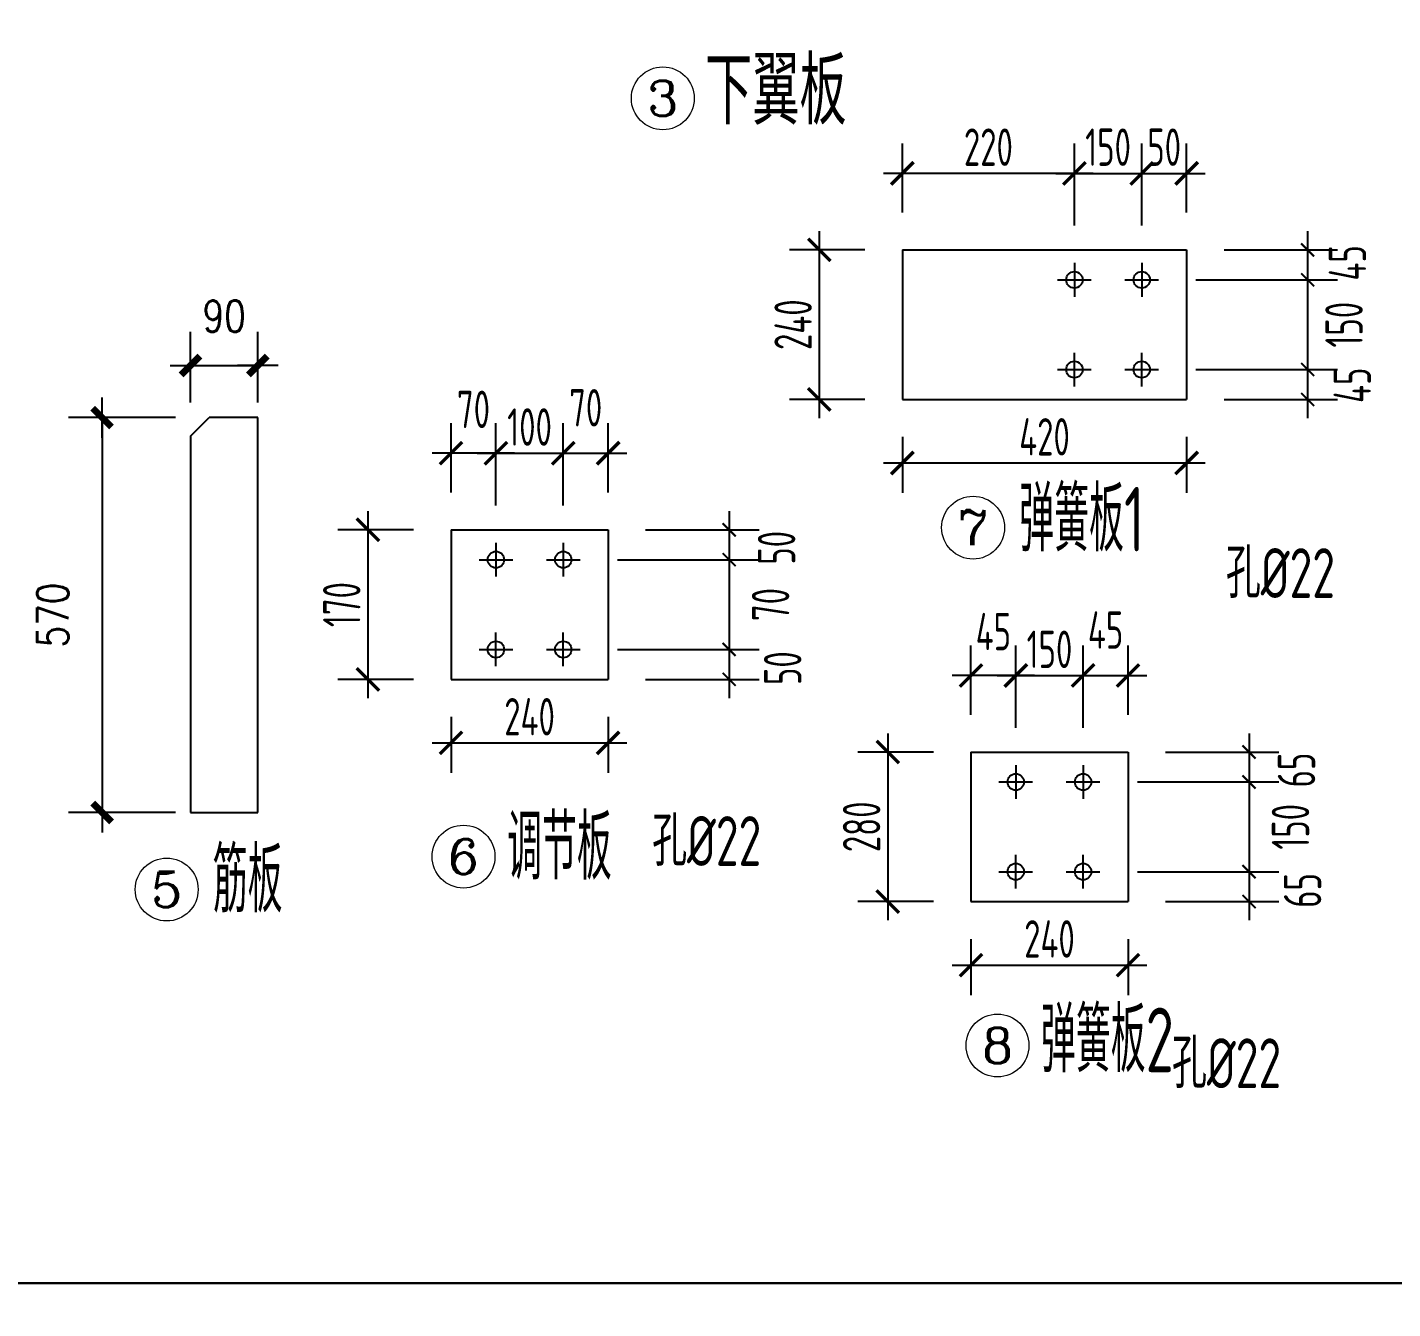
# Model space of a CAD drawing. Header units: millimetres. Extents: x 2451220 to 4527627, y -5186613 to -1639140.
# Drawn here: x 2502727 to 2506378, y -1713244 to -1709817 of the extents above; entities that cross this region are included whole.
import ezdxf
from ezdxf.enums import TextEntityAlignment as Align

# ---------------------------------------------------------------- set-up
doc = ezdxf.new("R2010")
doc.units = ezdxf.units.MM
doc.header["$LTSCALE"] = 1000
doc.header["$PDMODE"] = 34
doc.linetypes.add('CENTER', pattern=[50.8, 31.75, -6.35, 6.35, -6.35])
doc.layers.add('ADIM', color=3, linetype='Continuous')
doc.layers.add('钢架', color=7, linetype='Continuous', lineweight=25)
doc.styles.add('COMPLEX', font='COMPLEX')
doc.styles.add('DIM_FONT', font='simplex.shx', dxfattribs={"width": 0.8, "bigfont": 'hztxt.shx'})
doc.styles.add('hz', font='gbenor.shx', dxfattribs={"width": 0.75, "height": 100, "bigfont": 'gbcbig.shx'})
doc.styles.add('TSSD_Label', font='Tssdeng.shx', dxfattribs={"width": 0.7, "bigfont": 'hztxt.shx'})
doc.dimstyles.new('WGH(2)', dxfattribs={"dimscale": 1.2, "dimtxt": 100, "dimasz": 0.5, "dimexe": 75, "dimexo": 75, "dimgap": 75, "dimtad": 1, "dimdec": 0, "dimlfac": 0.5, "dimzin": 0, "dimdsep": 46, "dimtxsty": 'DIM_FONT', "dimblk1": '_DIMX', "dimblk2": '_DIMX', "dimsah": 1, "dimcen": 0.09, "dimclrd": 3, "dimclre": 3, "dimclrt": 7, "dimadec": 0, "dimazin": 0, "dimtfac": 1, "dimtdec": 0, "dimtix": 1, "dimtmove": 2, "dimatfit": 3, "dimldrblk": '_DIMX', "dimfxl": 1, "dimtolj": 1, "dimtzin": 0, "dimarcsym": 0})
doc.dimstyles.new('细化2倍GJ标注', dxfattribs={"dimtxt": 150, "dimasz": 60, "dimexe": 80, "dimexo": 100, "dimgap": 20, "dimtad": 1, "dimdec": 0, "dimlfac": 0.5, "dimzin": 0, "dimdsep": 46, "dimtxsty": 'hz', "dimblk1": 'ARCHTICK', "dimblk2": 'ARCHTICK', "dimsah": 1, "dimcen": 0.09, "dimdle": 50, "dimclrd": 3, "dimclre": 3, "dimclrt": 7, "dimadec": 0, "dimazin": 0, "dimtfac": 1, "dimtdec": 0, "dimtix": 1, "dimtmove": 2, "dimatfit": 3, "dimfxl": 1, "dimtolj": 1, "dimtzin": 0, "dimarcsym": 0})

# ---------------------------------------------------------------- blocks, each defined once
blk = doc.blocks.new('轴线标号')
at = {"lineweight": 13}
blk.add_circle((0, 0), 0.5, dxfattribs=at)
at = {"layer": '钢架', "lineweight": 13, "style": 'COMPLEX', "width": 1.041667}
blk.add_attdef('A', text='', height=0.56, dxfattribs=at).set_placement((-0.25, -0.28), (0.25, -0.28), align=Align.FIT)
blk = doc.blocks.new('_DIMX')
blk.add_line((-150, 0), (150, 0))
at = {"const_width": 50}
blk.add_lwpolyline([(-70, -70), (70, 70)], dxfattribs=at)
blk = doc.blocks.new('*D2458')
at = {"color": 3, "lineweight": -2}
for p, q in [((2503123.8, -1710860.7), (2502837.5, -1710860.7)), ((2502927.5, -1710861.1), (2502927.5, -1711916.4)), ((2503123.8, -1711916.7), (2502837.5, -1711916.7))]:
    blk.add_line(p, q, dxfattribs=at)
at = {"layer": 'Defpoints', "color": 0}
for p in [(2503213.8, -1710860.7), (2502927.5, -1711916.7), (2503213.8, -1711916.7)]:
    blk.add_point(p, dxfattribs=at)
at = {"color": 3, "lineweight": -2, "xscale": 0.36, "yscale": 0.36, "zscale": 0.36}
for p, rotation in [((2502927.5, -1710860.7), 90), ((2502927.5, -1711916.7), 270)]:
    blk.add_blockref('_DIMX', p, dxfattribs=dict(at, rotation=rotation))
at = {"color": 7, "insert": (2502795.5, -1711388.7), "char_height": 84, "attachment_point": 5, "rotation": 90, "style": 'DIM_FONT'}
blk.add_mtext('\\A1;570', dxfattribs=at)
blk = doc.blocks.new('*D2459')
at = {"color": 3, "lineweight": -2}
for p, q in [((2503163.8, -1710820.7), (2503163.8, -1710631.5)), ((2503343.8, -1710820.7), (2503343.8, -1710631.5)), ((2503163.5, -1710721.5), (2503163.1, -1710721.5)), ((2503163.8, -1710721.5), (2503343.8, -1710721.5)), ((2503344.2, -1710721.5), (2503344.6, -1710721.5))]:
    blk.add_line(p, q, dxfattribs=at)
at = {"layer": 'Defpoints', "color": 0}
for p in [(2503343.8, -1710721.5), (2503163.8, -1710910.7), (2503343.8, -1710910.7)]:
    blk.add_point(p, dxfattribs=at)
at = {"color": 3, "lineweight": -2, "xscale": 0.36, "yscale": 0.36, "zscale": 0.36}
blk.add_blockref('_DIMX', (2503163.8, -1710721.5), dxfattribs=at)
at = {"color": 3, "lineweight": -2, "xscale": 0.36, "yscale": 0.36, "zscale": 0.36, "rotation": 180}
blk.add_blockref('_DIMX', (2503343.8, -1710721.5), dxfattribs=at)
at = {"color": 7, "insert": (2503253.8, -1710589.5), "char_height": 84, "attachment_point": 5, "style": 'DIM_FONT'}
blk.add_mtext('\\A1;90', dxfattribs=at)
blk = doc.blocks.new('_ArchTick')
at = {"color": 0, "linetype": 'ByBlock', "const_width": 0.15}
blk.add_lwpolyline([(-0.5, -0.5), (0.5, 0.5)], dxfattribs=at)
blk = doc.blocks.new('*D634')
at = {"color": 3, "lineweight": -2}
for p, q in [((2505527, -1710312.2), (2505527, -1710127.4)), ((2505707, -1710312.2), (2505707, -1710127.4)), ((2505477, -1710207.4), (2505757, -1710207.4))]:
    blk.add_line(p, q, dxfattribs=at)
at = {"layer": 'Defpoints', "color": 0}
for p in [(2505707, -1710207.4), (2505527, -1710412.2), (2505707, -1710412.2)]:
    blk.add_point(p, dxfattribs=at)
at = {"color": 3, "lineweight": -2, "xscale": 60, "yscale": 60, "zscale": 60, "rotation": 180}
blk.add_blockref('_ArchTick', (2505527, -1710207.4), dxfattribs=at)
at = {"color": 3, "lineweight": -2, "xscale": 60, "yscale": 60, "zscale": 60}
blk.add_blockref('_ArchTick', (2505707, -1710207.4), dxfattribs=at)
at = {"color": 7, "insert": (2505617, -1710137.4), "char_height": 100, "attachment_point": 5, "style": 'hz'}
blk.add_mtext('\\A1;150', dxfattribs=at)
blk = doc.blocks.new('*D2460')
at = {"color": 3, "lineweight": -2}
for p, q in [((2505067, -1710312.2), (2505067, -1710127.4)), ((2505527, -1710347.2), (2505527, -1710127.4)), ((2505577, -1710207.4), (2505017, -1710207.4))]:
    blk.add_line(p, q, dxfattribs=at)
at = {"layer": 'Defpoints', "color": 0}
for p in [(2505067, -1710207.4), (2505067, -1710412.2), (2505527, -1710447.2)]:
    blk.add_point(p, dxfattribs=at)
at = {"color": 3, "lineweight": -2, "xscale": 60, "yscale": 60, "zscale": 60, "rotation": 180}
blk.add_blockref('_ArchTick', (2505067, -1710207.4), dxfattribs=at)
at = {"color": 3, "lineweight": -2, "xscale": 60, "yscale": 60, "zscale": 60}
blk.add_blockref('_ArchTick', (2505527, -1710207.4), dxfattribs=at)
at = {"color": 7, "insert": (2505297, -1710137.4), "char_height": 100, "attachment_point": 5, "style": 'hz'}
blk.add_mtext('\\A1;220', dxfattribs=at)
blk = doc.blocks.new('*D2461')
at = {"color": 3, "lineweight": -2}
for p, q in [((2505707, -1710347.2), (2505707, -1710127.4)), ((2505827, -1710312.2), (2505827, -1710127.4)), ((2505657, -1710207.4), (2505877, -1710207.4))]:
    blk.add_line(p, q, dxfattribs=at)
at = {"layer": 'Defpoints', "color": 0}
for p in [(2505827, -1710207.4), (2505827, -1710412.2), (2505707, -1710447.2)]:
    blk.add_point(p, dxfattribs=at)
at = {"color": 3, "lineweight": -2, "xscale": 60, "yscale": 60, "zscale": 60, "rotation": 180}
blk.add_blockref('_ArchTick', (2505707, -1710207.4), dxfattribs=at)
at = {"color": 3, "lineweight": -2, "xscale": 60, "yscale": 60, "zscale": 60}
blk.add_blockref('_ArchTick', (2505827, -1710207.4), dxfattribs=at)
at = {"color": 7, "insert": (2505767, -1710137.4), "char_height": 100, "attachment_point": 5, "style": 'hz'}
blk.add_mtext('\\A1;50', dxfattribs=at)
blk = doc.blocks.new('*D2462')
at = {"color": 3, "lineweight": -2}
for p, q in [((2506150.5, -1710362.2), (2506150.5, -1710542.2)), ((2505927, -1710412.2), (2506230.5, -1710412.2)), ((2505852, -1710492.2), (2506230.5, -1710492.2))]:
    blk.add_line(p, q, dxfattribs=at)
at = {"layer": 'Defpoints', "color": 0}
for p in [(2505827, -1710412.2), (2505752, -1710492.2), (2506150.5, -1710492.2)]:
    blk.add_point(p, dxfattribs=at)
at = {"color": 3, "lineweight": -2, "xscale": 35, "yscale": 35, "zscale": 35}
for p, rotation in [((2506150.5, -1710412.2), 90), ((2506150.5, -1710492.2), 270)]:
    blk.add_blockref('_ArchTick', p, dxfattribs=dict(at, rotation=rotation))
at = {"color": 7, "insert": (2506256.9, -1710446.9), "char_height": 100, "attachment_point": 5, "rotation": 90, "style": 'hz'}
blk.add_mtext('\\A1;45', dxfattribs=at)
blk = doc.blocks.new('*D2463')
at = {"color": 3, "lineweight": -2}
for p, q in [((2506150.5, -1710442.2), (2506150.5, -1710782.2)), ((2505952, -1710492.2), (2506230.5, -1710492.2)), ((2505852, -1710732.2), (2506230.5, -1710732.2))]:
    blk.add_line(p, q, dxfattribs=at)
at = {"layer": 'Defpoints', "color": 0}
for p in [(2505852, -1710492.2), (2505752, -1710732.2), (2506150.5, -1710732.2)]:
    blk.add_point(p, dxfattribs=at)
at = {"color": 3, "lineweight": -2, "xscale": 35, "yscale": 35, "zscale": 35}
for p, rotation in [((2506150.5, -1710492.2), 90), ((2506150.5, -1710732.2), 270)]:
    blk.add_blockref('_ArchTick', p, dxfattribs=dict(at, rotation=rotation))
at = {"color": 7, "insert": (2506247.8, -1710612.2), "char_height": 100, "attachment_point": 5, "rotation": 90, "style": 'hz'}
blk.add_mtext('\\A1;150', dxfattribs=at)
blk = doc.blocks.new('*D2464')
at = {"color": 3, "lineweight": -2}
for p, q in [((2506150.5, -1710682.2), (2506150.5, -1710862.2)), ((2505852, -1710732.2), (2506230.5, -1710732.2)), ((2505927, -1710812.2), (2506230.5, -1710812.2))]:
    blk.add_line(p, q, dxfattribs=at)
at = {"layer": 'Defpoints', "color": 0}
for p in [(2505752, -1710732.2), (2505827, -1710812.2), (2506150.5, -1710812.2)]:
    blk.add_point(p, dxfattribs=at)
at = {"color": 3, "lineweight": -2, "xscale": 35, "yscale": 35, "zscale": 35}
for p, rotation in [((2506150.5, -1710732.2), 90), ((2506150.5, -1710812.2), 270)]:
    blk.add_blockref('_ArchTick', p, dxfattribs=dict(at, rotation=rotation))
at = {"color": 7, "insert": (2506269.9, -1710774.2), "char_height": 100, "attachment_point": 5, "rotation": 90, "style": 'hz'}
blk.add_mtext('\\A1;45', dxfattribs=at)
blk = doc.blocks.new('*D2465')
at = {"color": 3, "lineweight": -2}
for p, q in [((2504844.9, -1710362.2), (2504844.9, -1710862.2)), ((2504967, -1710412.2), (2504764.9, -1710412.2)), ((2504967, -1710812.2), (2504764.9, -1710812.2))]:
    blk.add_line(p, q, dxfattribs=at)
at = {"layer": 'Defpoints', "color": 0}
for p in [(2505067, -1710412.2), (2504844.9, -1710812.2), (2505067, -1710812.2)]:
    blk.add_point(p, dxfattribs=at)
at = {"color": 3, "lineweight": -2, "xscale": 60, "yscale": 60, "zscale": 60}
for p, rotation in [((2504844.9, -1710412.2), 90), ((2504844.9, -1710812.2), 270)]:
    blk.add_blockref('_ArchTick', p, dxfattribs=dict(at, rotation=rotation))
at = {"color": 7, "insert": (2504774.9, -1710612.2), "char_height": 100, "attachment_point": 5, "rotation": 90, "style": 'hz'}
blk.add_mtext('\\A1;240', dxfattribs=at)
blk = doc.blocks.new('*D635')
at = {"color": 3, "lineweight": -2}
for p, q in [((2505067, -1710912.2), (2505067, -1711062.1)), ((2505827, -1710912.2), (2505827, -1711062.1)), ((2505017, -1710982.1), (2505877, -1710982.1))]:
    blk.add_line(p, q, dxfattribs=at)
at = {"layer": 'Defpoints', "color": 0}
for p in [(2505067, -1710812.2), (2505827, -1710812.2), (2505827, -1710982.1)]:
    blk.add_point(p, dxfattribs=at)
at = {"color": 3, "lineweight": -2, "xscale": 60, "yscale": 60, "zscale": 60, "rotation": 180}
blk.add_blockref('_ArchTick', (2505067, -1710982.1), dxfattribs=at)
at = {"color": 3, "lineweight": -2, "xscale": 60, "yscale": 60, "zscale": 60}
blk.add_blockref('_ArchTick', (2505827, -1710982.1), dxfattribs=at)
at = {"color": 7, "insert": (2505447, -1710912.1), "char_height": 100, "attachment_point": 5, "style": 'hz'}
blk.add_mtext('\\A1;420', dxfattribs=at)
blk = doc.blocks.new('*D636')
at = {"color": 3, "lineweight": -2}
for p, q in [((2505370.3, -1711655.2), (2505370.3, -1711470.4)), ((2505550.3, -1711655.2), (2505550.3, -1711470.4)), ((2505320.3, -1711550.4), (2505600.3, -1711550.4))]:
    blk.add_line(p, q, dxfattribs=at)
at = {"layer": 'Defpoints', "color": 0}
for p in [(2505550.3, -1711550.4), (2505370.3, -1711755.2), (2505550.3, -1711755.2)]:
    blk.add_point(p, dxfattribs=at)
at = {"color": 3, "lineweight": -2, "xscale": 60, "yscale": 60, "zscale": 60, "rotation": 180}
blk.add_blockref('_ArchTick', (2505370.3, -1711550.4), dxfattribs=at)
at = {"color": 3, "lineweight": -2, "xscale": 60, "yscale": 60, "zscale": 60}
blk.add_blockref('_ArchTick', (2505550.3, -1711550.4), dxfattribs=at)
at = {"color": 7, "insert": (2505460.3, -1711480.4), "char_height": 100, "attachment_point": 5, "style": 'hz'}
blk.add_mtext('\\A1;150', dxfattribs=at)
blk = doc.blocks.new('*D2466')
at = {"color": 3, "lineweight": -2}
for p, q in [((2505250.3, -1711655.2), (2505250.3, -1711470.4)), ((2505370.3, -1711690.2), (2505370.3, -1711470.4)), ((2505420.3, -1711550.4), (2505200.3, -1711550.4))]:
    blk.add_line(p, q, dxfattribs=at)
at = {"layer": 'Defpoints', "color": 0}
for p in [(2505250.3, -1711550.4), (2505250.3, -1711755.2), (2505370.3, -1711790.2)]:
    blk.add_point(p, dxfattribs=at)
at = {"color": 3, "lineweight": -2, "xscale": 60, "yscale": 60, "zscale": 60, "rotation": 180}
blk.add_blockref('_ArchTick', (2505250.3, -1711550.4), dxfattribs=at)
at = {"color": 3, "lineweight": -2, "xscale": 60, "yscale": 60, "zscale": 60}
blk.add_blockref('_ArchTick', (2505370.3, -1711550.4), dxfattribs=at)
at = {"color": 7, "insert": (2505310.3, -1711433.1), "char_height": 100, "attachment_point": 5, "style": 'hz'}
blk.add_mtext('\\A1;45', dxfattribs=at)
blk = doc.blocks.new('*D2467')
at = {"color": 3, "lineweight": -2}
for p, q in [((2505550.3, -1711690.2), (2505550.3, -1711470.4)), ((2505670.3, -1711655.2), (2505670.3, -1711470.4)), ((2505500.3, -1711550.4), (2505720.3, -1711550.4))]:
    blk.add_line(p, q, dxfattribs=at)
at = {"layer": 'Defpoints', "color": 0}
for p in [(2505670.3, -1711550.4), (2505670.3, -1711755.2), (2505550.3, -1711790.2)]:
    blk.add_point(p, dxfattribs=at)
at = {"color": 3, "lineweight": -2, "xscale": 60, "yscale": 60, "zscale": 60, "rotation": 180}
blk.add_blockref('_ArchTick', (2505550.3, -1711550.4), dxfattribs=at)
at = {"color": 3, "lineweight": -2, "xscale": 60, "yscale": 60, "zscale": 60}
blk.add_blockref('_ArchTick', (2505670.3, -1711550.4), dxfattribs=at)
at = {"color": 7, "insert": (2505610.3, -1711428.9), "char_height": 100, "attachment_point": 5, "style": 'hz'}
blk.add_mtext('\\A1;45', dxfattribs=at)
blk = doc.blocks.new('*D2468')
at = {"color": 3, "lineweight": -2}
for p, q in [((2505993.8, -1711705.2), (2505993.8, -1711885.2)), ((2505770.3, -1711755.2), (2506073.8, -1711755.2)), ((2505695.3, -1711835.2), (2506073.8, -1711835.2))]:
    blk.add_line(p, q, dxfattribs=at)
at = {"layer": 'Defpoints', "color": 0}
for p in [(2505670.3, -1711755.2), (2505595.3, -1711835.2), (2505993.8, -1711835.2)]:
    blk.add_point(p, dxfattribs=at)
at = {"color": 3, "lineweight": -2, "xscale": 35, "yscale": 35, "zscale": 35}
for p, rotation in [((2505993.8, -1711755.2), 90), ((2505993.8, -1711835.2), 270)]:
    blk.add_blockref('_ArchTick', p, dxfattribs=dict(at, rotation=rotation))
at = {"color": 7, "insert": (2506120.8, -1711803.3), "char_height": 100, "attachment_point": 5, "rotation": 90, "style": 'hz'}
blk.add_mtext('\\A1;65', dxfattribs=at)
blk = doc.blocks.new('*D2469')
at = {"color": 3, "lineweight": -2}
for p, q in [((2505993.8, -1711785.2), (2505993.8, -1712125.2)), ((2505795.3, -1711835.2), (2506073.8, -1711835.2)), ((2505695.3, -1712075.2), (2506073.8, -1712075.2))]:
    blk.add_line(p, q, dxfattribs=at)
at = {"layer": 'Defpoints', "color": 0}
for p in [(2505695.3, -1711835.2), (2505595.3, -1712075.2), (2505993.8, -1712075.2)]:
    blk.add_point(p, dxfattribs=at)
at = {"color": 3, "lineweight": -2, "xscale": 35, "yscale": 35, "zscale": 35}
for p, rotation in [((2505993.8, -1711835.2), 90), ((2505993.8, -1712075.2), 270)]:
    blk.add_blockref('_ArchTick', p, dxfattribs=dict(at, rotation=rotation))
at = {"color": 7, "insert": (2506104.7, -1711955.1), "char_height": 100, "attachment_point": 5, "rotation": 90, "style": 'hz'}
blk.add_mtext('\\A1;150', dxfattribs=at)
blk = doc.blocks.new('*D2470')
at = {"color": 3, "lineweight": -2}
for p, q in [((2505993.8, -1712025.2), (2505993.8, -1712205.2)), ((2505695.3, -1712075.2), (2506073.8, -1712075.2)), ((2505770.3, -1712155.2), (2506073.8, -1712155.2))]:
    blk.add_line(p, q, dxfattribs=at)
at = {"layer": 'Defpoints', "color": 0}
for p in [(2505595.3, -1712075.2), (2505670.3, -1712155.2), (2505993.8, -1712155.2)]:
    blk.add_point(p, dxfattribs=at)
at = {"color": 3, "lineweight": -2, "xscale": 35, "yscale": 35, "zscale": 35}
for p, rotation in [((2505993.8, -1712075.2), 90), ((2505993.8, -1712155.2), 270)]:
    blk.add_blockref('_ArchTick', p, dxfattribs=dict(at, rotation=rotation))
at = {"color": 7, "insert": (2506136.9, -1712125.3), "char_height": 100, "attachment_point": 5, "rotation": 90, "style": 'hz'}
blk.add_mtext('\\A1;65', dxfattribs=at)
blk = doc.blocks.new('*D637')
at = {"color": 3, "lineweight": -2}
for p, q in [((2505028.1, -1711705.2), (2505028.1, -1712205.2)), ((2505150.3, -1711755.2), (2504948.1, -1711755.2)), ((2505150.3, -1712155.2), (2504948.1, -1712155.2))]:
    blk.add_line(p, q, dxfattribs=at)
at = {"layer": 'Defpoints', "color": 0}
for p in [(2505250.3, -1711755.2), (2505028.1, -1712155.2), (2505250.3, -1712155.2)]:
    blk.add_point(p, dxfattribs=at)
at = {"color": 3, "lineweight": -2, "xscale": 60, "yscale": 60, "zscale": 60}
for p, rotation in [((2505028.1, -1711755.2), 90), ((2505028.1, -1712155.2), 270)]:
    blk.add_blockref('_ArchTick', p, dxfattribs=dict(at, rotation=rotation))
at = {"color": 7, "insert": (2504958.1, -1711955.2), "char_height": 100, "attachment_point": 5, "rotation": 90, "style": 'hz'}
blk.add_mtext('\\A1;280', dxfattribs=at)
blk = doc.blocks.new('*D638')
at = {"color": 3, "lineweight": -2}
for p, q in [((2505250.3, -1712255.2), (2505250.3, -1712405.1)), ((2505670.3, -1712255.2), (2505670.3, -1712405.1)), ((2505200.3, -1712325.1), (2505720.3, -1712325.1))]:
    blk.add_line(p, q, dxfattribs=at)
at = {"layer": 'Defpoints', "color": 0}
for p in [(2505250.3, -1712155.2), (2505670.3, -1712155.2), (2505670.3, -1712325.1)]:
    blk.add_point(p, dxfattribs=at)
at = {"color": 3, "lineweight": -2, "xscale": 60, "yscale": 60, "zscale": 60, "rotation": 180}
blk.add_blockref('_ArchTick', (2505250.3, -1712325.1), dxfattribs=at)
at = {"color": 3, "lineweight": -2, "xscale": 60, "yscale": 60, "zscale": 60}
blk.add_blockref('_ArchTick', (2505670.3, -1712325.1), dxfattribs=at)
at = {"color": 7, "insert": (2505460.3, -1712255.1), "char_height": 100, "attachment_point": 5, "style": 'hz'}
blk.add_mtext('\\A1;240', dxfattribs=at)
blk = doc.blocks.new('*D644')
at = {"color": 3, "lineweight": -2}
for p, q in [((2503980.3, -1711060.8), (2503980.3, -1710875.9)), ((2504160.3, -1711060.8), (2504160.3, -1710875.9)), ((2503930.3, -1710955.9), (2504210.3, -1710955.9))]:
    blk.add_line(p, q, dxfattribs=at)
at = {"layer": 'Defpoints', "color": 0}
for p in [(2504160.3, -1710955.9), (2503980.3, -1711160.8), (2504160.3, -1711160.8)]:
    blk.add_point(p, dxfattribs=at)
at = {"color": 3, "lineweight": -2, "xscale": 60, "yscale": 60, "zscale": 60, "rotation": 180}
blk.add_blockref('_ArchTick', (2503980.3, -1710955.9), dxfattribs=at)
at = {"color": 3, "lineweight": -2, "xscale": 60, "yscale": 60, "zscale": 60}
blk.add_blockref('_ArchTick', (2504160.3, -1710955.9), dxfattribs=at)
at = {"color": 7, "insert": (2504070.3, -1710885.9), "char_height": 100, "attachment_point": 5, "style": 'hz'}
blk.add_mtext('\\A1;100', dxfattribs=at)
blk = doc.blocks.new('*D2474')
at = {"color": 3, "lineweight": -2}
for p, q in [((2503860.3, -1711060.8), (2503860.3, -1710875.9)), ((2503980.3, -1711095.7), (2503980.3, -1710875.9)), ((2504030.3, -1710955.9), (2503810.3, -1710955.9))]:
    blk.add_line(p, q, dxfattribs=at)
at = {"layer": 'Defpoints', "color": 0}
for p in [(2503860.3, -1710955.9), (2503860.3, -1711160.8), (2503980.3, -1711195.7)]:
    blk.add_point(p, dxfattribs=at)
at = {"color": 3, "lineweight": -2, "xscale": 60, "yscale": 60, "zscale": 60, "rotation": 180}
blk.add_blockref('_ArchTick', (2503860.3, -1710955.9), dxfattribs=at)
at = {"color": 3, "lineweight": -2, "xscale": 60, "yscale": 60, "zscale": 60}
blk.add_blockref('_ArchTick', (2503980.3, -1710955.9), dxfattribs=at)
at = {"color": 7, "insert": (2503920.3, -1710838.7), "char_height": 100, "attachment_point": 5, "style": 'hz'}
blk.add_mtext('\\A1;70', dxfattribs=at)
blk = doc.blocks.new('*D2475')
at = {"color": 3, "lineweight": -2}
for p, q in [((2504160.3, -1711095.7), (2504160.3, -1710875.9)), ((2504280.3, -1711060.8), (2504280.3, -1710875.9)), ((2504110.3, -1710955.9), (2504330.3, -1710955.9))]:
    blk.add_line(p, q, dxfattribs=at)
at = {"layer": 'Defpoints', "color": 0}
for p in [(2504280.3, -1710955.9), (2504280.3, -1711160.8), (2504160.3, -1711195.7)]:
    blk.add_point(p, dxfattribs=at)
at = {"color": 3, "lineweight": -2, "xscale": 60, "yscale": 60, "zscale": 60, "rotation": 180}
blk.add_blockref('_ArchTick', (2504160.3, -1710955.9), dxfattribs=at)
at = {"color": 3, "lineweight": -2, "xscale": 60, "yscale": 60, "zscale": 60}
blk.add_blockref('_ArchTick', (2504280.3, -1710955.9), dxfattribs=at)
at = {"color": 7, "insert": (2504220.3, -1710834.4), "char_height": 100, "attachment_point": 5, "style": 'hz'}
blk.add_mtext('\\A1;70', dxfattribs=at)
blk = doc.blocks.new('*D2476')
at = {"color": 3, "lineweight": -2}
for p, q in [((2504603.8, -1711110.8), (2504603.8, -1711290.8)), ((2504380.3, -1711160.8), (2504683.8, -1711160.8)), ((2504305.3, -1711240.8), (2504683.8, -1711240.8))]:
    blk.add_line(p, q, dxfattribs=at)
at = {"layer": 'Defpoints', "color": 0}
for p in [(2504280.3, -1711160.8), (2504205.3, -1711240.8), (2504603.8, -1711240.8)]:
    blk.add_point(p, dxfattribs=at)
at = {"color": 3, "lineweight": -2, "xscale": 35, "yscale": 35, "zscale": 35}
for p, rotation in [((2504603.8, -1711160.8), 90), ((2504603.8, -1711240.8), 270)]:
    blk.add_blockref('_ArchTick', p, dxfattribs=dict(at, rotation=rotation))
at = {"color": 7, "insert": (2504730.8, -1711208.9), "char_height": 100, "attachment_point": 5, "rotation": 90, "style": 'hz'}
blk.add_mtext('\\A1;50', dxfattribs=at)
blk = doc.blocks.new('*D2477')
at = {"color": 3, "lineweight": -2}
for p, q in [((2504603.8, -1711190.8), (2504603.8, -1711530.8)), ((2504405.3, -1711240.8), (2504683.8, -1711240.8)), ((2504305.3, -1711480.8), (2504683.8, -1711480.8))]:
    blk.add_line(p, q, dxfattribs=at)
at = {"layer": 'Defpoints', "color": 0}
for p in [(2504305.3, -1711240.8), (2504205.3, -1711480.8), (2504603.8, -1711480.8)]:
    blk.add_point(p, dxfattribs=at)
at = {"color": 3, "lineweight": -2, "xscale": 35, "yscale": 35, "zscale": 35}
for p, rotation in [((2504603.8, -1711240.8), 90), ((2504603.8, -1711480.8), 270)]:
    blk.add_blockref('_ArchTick', p, dxfattribs=dict(at, rotation=rotation))
at = {"color": 7, "insert": (2504714.7, -1711360.6), "char_height": 100, "attachment_point": 5, "rotation": 90, "style": 'hz'}
blk.add_mtext('\\A1;70', dxfattribs=at)
blk = doc.blocks.new('*D2478')
at = {"color": 3, "lineweight": -2}
for p, q in [((2504603.8, -1711430.8), (2504603.8, -1711610.8)), ((2504305.3, -1711480.8), (2504683.8, -1711480.8)), ((2504380.3, -1711560.8), (2504683.8, -1711560.8))]:
    blk.add_line(p, q, dxfattribs=at)
at = {"layer": 'Defpoints', "color": 0}
for p in [(2504205.3, -1711480.8), (2504280.3, -1711560.8), (2504603.8, -1711560.8)]:
    blk.add_point(p, dxfattribs=at)
at = {"color": 3, "lineweight": -2, "xscale": 35, "yscale": 35, "zscale": 35}
for p, rotation in [((2504603.8, -1711480.8), 90), ((2504603.8, -1711560.8), 270)]:
    blk.add_blockref('_ArchTick', p, dxfattribs=dict(at, rotation=rotation))
at = {"color": 7, "insert": (2504747, -1711530.8), "char_height": 100, "attachment_point": 5, "rotation": 90, "style": 'hz'}
blk.add_mtext('\\A1;50', dxfattribs=at)
blk = doc.blocks.new('*D645')
at = {"color": 3, "lineweight": -2}
for p, q in [((2503638.1, -1711110.8), (2503638.1, -1711610.8)), ((2503760.3, -1711160.8), (2503558.1, -1711160.8)), ((2503760.3, -1711560.8), (2503558.1, -1711560.8))]:
    blk.add_line(p, q, dxfattribs=at)
at = {"layer": 'Defpoints', "color": 0}
for p in [(2503860.3, -1711160.8), (2503638.1, -1711560.8), (2503860.3, -1711560.8)]:
    blk.add_point(p, dxfattribs=at)
at = {"color": 3, "lineweight": -2, "xscale": 60, "yscale": 60, "zscale": 60}
for p, rotation in [((2503638.1, -1711160.8), 90), ((2503638.1, -1711560.8), 270)]:
    blk.add_blockref('_ArchTick', p, dxfattribs=dict(at, rotation=rotation))
at = {"color": 7, "insert": (2503568.1, -1711360.8), "char_height": 100, "attachment_point": 5, "rotation": 90, "style": 'hz'}
blk.add_mtext('\\A1;170', dxfattribs=at)
blk = doc.blocks.new('*D646')
at = {"color": 3, "lineweight": -2}
for p, q in [((2503860.3, -1711660.8), (2503860.3, -1711810.7)), ((2504280.3, -1711660.8), (2504280.3, -1711810.7)), ((2503810.3, -1711730.7), (2504330.3, -1711730.7))]:
    blk.add_line(p, q, dxfattribs=at)
at = {"layer": 'Defpoints', "color": 0}
for p in [(2503860.3, -1711560.8), (2504280.3, -1711560.8), (2504280.3, -1711730.7)]:
    blk.add_point(p, dxfattribs=at)
at = {"color": 3, "lineweight": -2, "xscale": 60, "yscale": 60, "zscale": 60, "rotation": 180}
blk.add_blockref('_ArchTick', (2503860.3, -1711730.7), dxfattribs=at)
at = {"color": 3, "lineweight": -2, "xscale": 60, "yscale": 60, "zscale": 60}
blk.add_blockref('_ArchTick', (2504280.3, -1711730.7), dxfattribs=at)
at = {"color": 7, "insert": (2504070.3, -1711660.7), "char_height": 100, "attachment_point": 5, "style": 'hz'}
blk.add_mtext('\\A1;240', dxfattribs=at)

msp = doc.modelspace()

# ---------------------------------------------------------------- linework, layer by layer
for p, q in [((2505067, -1710412.2), (2505827, -1710412.2)), ((2505067, -1710412.2), (2505067, -1710812.2)), ((2505827, -1710412.2), (2505827, -1710812.2)), ((2505067, -1710812.2), (2505827, -1710812.2)), ((2503163.8, -1710910.7), (2503213.8, -1710860.7)), ((2503343.8, -1710860.7), (2503213.8, -1710860.7)), ((2503343.8, -1711916.7), (2503343.8, -1710860.7)), ((2503163.8, -1710910.7), (2503163.8, -1711916.7)), ((2503860.3, -1711160.8), (2504280.3, -1711160.8)), ((2503860.3, -1711160.8), (2503860.3, -1711560.8)), ((2504280.3, -1711160.8), (2504280.3, -1711560.8)), ((2503860.3, -1711560.8), (2504280.3, -1711560.8)), ((2505250.3, -1711755.2), (2505670.3, -1711755.2)), ((2505250.3, -1711755.2), (2505250.3, -1712155.2)), ((2505670.3, -1711755.2), (2505670.3, -1712155.2)), ((2503163.8, -1711916.7), (2503343.8, -1711916.7)), ((2505250.3, -1712155.2), (2505670.3, -1712155.2))]:
    msp.add_line(p, q)
at = {"color": 1, "linetype": 'CENTER', "ltscale": 10}
for p, q in [((2505527, -1710447.2), (2505527, -1710537.3)), ((2505707, -1710447.2), (2505707, -1710537.3)), ((2505481.9, -1710492.2), (2505572, -1710492.2)), ((2505661.9, -1710492.2), (2505752, -1710492.2)), ((2505527, -1710777.3), (2505527, -1710687.2)), ((2505707, -1710777.3), (2505707, -1710687.2)), ((2505481.9, -1710732.2), (2505572, -1710732.2)), ((2505661.9, -1710732.2), (2505752, -1710732.2)), ((2503980.3, -1711195.7), (2503980.3, -1711285.8)), ((2504160.3, -1711195.7), (2504160.3, -1711285.8)), ((2503935.2, -1711240.8), (2504025.3, -1711240.8)), ((2504115.2, -1711240.8), (2504205.3, -1711240.8)), ((2503980.3, -1711525.8), (2503980.3, -1711435.7)), ((2504160.3, -1711525.8), (2504160.3, -1711435.7)), ((2503935.2, -1711480.8), (2504025.3, -1711480.8)), ((2504115.2, -1711480.8), (2504205.3, -1711480.8)), ((2505370.3, -1711790.2), (2505370.3, -1711880.3)), ((2505550.3, -1711790.2), (2505550.3, -1711880.3)), ((2505325.2, -1711835.2), (2505415.3, -1711835.2)), ((2505505.2, -1711835.2), (2505595.3, -1711835.2)), ((2505370.3, -1712120.3), (2505370.3, -1712030.2)), ((2505550.3, -1712120.3), (2505550.3, -1712030.2)), ((2505325.2, -1712075.2), (2505415.3, -1712075.2)), ((2505505.2, -1712075.2), (2505595.3, -1712075.2))]:
    msp.add_line(p, q, dxfattribs=at)
for points in [[(2499972, -1705738.2), (2509581.9, -1705738.2), (2509581.9, -1713175.8), (2499972, -1713175.8)], [(2499972, -1713175.8), (2512391.4, -1713175.8), (2512391.4, -1722507.9), (2499972, -1722507.9)]]:
    msp.add_lwpolyline(points, close=True)
for centre in [(2505527, -1710492.2), (2505707, -1710492.2), (2505527, -1710732.2), (2505707, -1710732.2), (2503980.3, -1711240.8), (2504160.3, -1711240.8), (2503980.3, -1711480.8), (2504160.3, -1711480.8), (2505370.3, -1711835.2), (2505550.3, -1711835.2), (2505370.3, -1712075.2), (2505550.3, -1712075.2)]:
    msp.add_circle(centre, 22)

# ---------------------------------------------------------------- block references
ref = msp.add_blockref('轴线标号', (2504426.5, -1710006.8), dxfattribs=dict(xscale=168.1849035946652, yscale=168.1849035946652, zscale=168.1849035946943))
ref.add_attrib('A', '3', dxfattribs={"layer": '钢架', "lineweight": 13, "height": 94.2, "style": 'COMPLEX', "width": 1.339286}).set_placement((2504384.4, -1710053.9), (2504468.5, -1710053.9), align=Align.FIT)
ref = msp.add_blockref('轴线标号', (2505256, -1711155), dxfattribs=dict(xscale=168.1849035946652, yscale=168.1849035946652, zscale=168.1849035946943))
ref.add_attrib('A', '7', dxfattribs={"layer": '钢架', "lineweight": 13, "height": 94.2, "style": 'COMPLEX', "width": 1.339286}).set_placement((2505213.9, -1711202.1), (2505298, -1711202.1), align=Align.FIT)
ref = msp.add_blockref('轴线标号', (2503893.7, -1712034.9), dxfattribs=dict(xscale=168.1849035946652, yscale=168.1849035946652, zscale=168.1849035946943))
ref.add_attrib('A', '6', dxfattribs={"layer": '钢架', "lineweight": 13, "height": 94.2, "style": 'COMPLEX', "width": 1.339286}).set_placement((2503851.7, -1712082), (2503935.8, -1712082), align=Align.FIT)
ref = msp.add_blockref('轴线标号', (2503100.1, -1712122.9), dxfattribs=dict(xscale=168.1849035946652, yscale=168.1849035946652, zscale=168.1849035946943))
ref.add_attrib('A', '5', dxfattribs={"layer": '钢架', "lineweight": 13, "height": 94.2, "style": 'COMPLEX', "width": 1.339286}).set_placement((2503058, -1712170), (2503142.1, -1712170), align=Align.FIT)
ref = msp.add_blockref('轴线标号', (2505321.3, -1712540), dxfattribs=dict(xscale=168.1849035946652, yscale=168.1849035946652, zscale=168.1849035946943))
ref.add_attrib('A', '8', dxfattribs={"layer": '钢架', "lineweight": 13, "height": 94.2, "style": 'COMPLEX', "width": 1.339286}).set_placement((2505279.3, -1712587.1), (2505363.4, -1712587.1), align=Align.FIT)

# ---------------------------------------------------------------- texts
at = {"style": 'TSSD_Label', "width": 0.7}
msp.add_text('下翼板', height=180, dxfattribs=at).set_placement((2504728.8, -1709987), align=Align.MIDDLE_CENTER)
at = {"layer": 'ADIM', "style": 'TSSD_Label', "width": 0.7}
for p in [(2506223.7, -1711383), (2504689.8, -1712099.6), (2506079.7, -1712694)]:
    msp.add_text('孔%%C22', height=133.16, dxfattribs=at).set_placement(p, align=Align.BOTTOM_RIGHT)
at = {"layer": '钢架', "lineweight": 13, "char_height": 172.8, "attachment_point": 1, "style": 'hz'}
for s, insert in [('弹簧板1', (2505379.6, -1711046)), ('调节板', (2504010.1, -1711923.5)), ('弹簧板2', (2505437.5, -1712438.7))]:
    msp.add_mtext_dynamic_manual_height_columns(s, width=1506.743, gutter_width=12.5, heights=[336], dxfattribs=dict(at, insert=insert)).dxf.set("width", 708.175)
at = {"layer": '钢架', "lineweight": 13, "insert": (2503223.2, -1712011), "char_height": 172.8, "width": 708.175, "attachment_point": 1, "style": 'hz'}
msp.add_mtext('筋板', dxfattribs=at)

# ---------------------------------------------------------------- dimensions: what is measured, and where the dimension line sits
for base, p1, p2, text, picture, middle in [((2505067, -1710207.4), (2505527, -1710447.2), (2505067, -1710412.2), '220', '*D2460', (2505297, -1710137.4)), ((2505707, -1710207.4), (2505527, -1710412.2), (2505707, -1710412.2), '150', '*D634', (2505617, -1710137.4)), ((2505827, -1710207.4), (2505707, -1710447.2), (2505827, -1710412.2), '50', '*D2461', (2505767, -1710137.4)), ((2504160.3, -1710955.9), (2503980.3, -1711160.8), (2504160.3, -1711160.8), '100', '*D644', (2504070.3, -1710885.9)), ((2505827, -1710982.1), (2505067, -1710812.2), (2505827, -1710812.2), '420', '*D635', (2505447, -1710912.1)), ((2505550.3, -1711550.4), (2505370.3, -1711755.2), (2505550.3, -1711755.2), '150', '*D636', (2505460.3, -1711480.4)), ((2504280.3, -1711730.7), (2503860.3, -1711560.8), (2504280.3, -1711560.8), '240', '*D646', (2504070.3, -1711660.7)), ((2505670.3, -1712325.1), (2505250.3, -1712155.2), (2505670.3, -1712155.2), '240', '*D638', (2505460.3, -1712255.1))]:
    dim = msp.add_linear_dim(base=base, p1=p1, p2=p2, text=text, dimstyle='细化2倍GJ标注')
    dim.commit()
    dim.dimension.update_dxf_attribs({"geometry": picture, "text_midpoint": middle})
for base, p1, p2, text, picture, middle in [((2504844.9, -1710812.2), (2505067, -1710412.2), (2505067, -1710812.2), '240', '*D2465', (2504774.9, -1710612.2)), ((2503638.1, -1711560.8), (2503860.3, -1711160.8), (2503860.3, -1711560.8), '170', '*D645', (2503568.1, -1711360.8)), ((2505028.1, -1712155.2), (2505250.3, -1711755.2), (2505250.3, -1712155.2), '280', '*D637', (2504958.1, -1711955.2))]:
    dim = msp.add_linear_dim(base=base, p1=p1, p2=p2, angle=90, text=text, dimstyle='细化2倍GJ标注')
    dim.commit()
    dim.dimension.update_dxf_attribs({"geometry": picture, "text_midpoint": middle})
for base, p1, p2, text, picture, middle in [((2506150.5, -1710492.2), (2505827, -1710412.2), (2505752, -1710492.2), '45', '*D2462', (2506256.9, -1710446.9)), ((2506150.5, -1710732.2), (2505852, -1710492.2), (2505752, -1710732.2), '150', '*D2463', (2506247.8, -1710612.2)), ((2506150.5, -1710812.2), (2505752, -1710732.2), (2505827, -1710812.2), '45', '*D2464', (2506269.9, -1710774.2)), ((2504603.8, -1711240.8), (2504280.3, -1711160.8), (2504205.3, -1711240.8), '50', '*D2476', (2504730.8, -1711208.9)), ((2504603.8, -1711480.8), (2504305.3, -1711240.8), (2504205.3, -1711480.8), '70', '*D2477', (2504714.7, -1711360.6)), ((2504603.8, -1711560.8), (2504205.3, -1711480.8), (2504280.3, -1711560.8), '50', '*D2478', (2504747, -1711530.8)), ((2505993.8, -1711835.2), (2505670.3, -1711755.2), (2505595.3, -1711835.2), '65', '*D2468', (2506120.8, -1711803.3)), ((2505993.8, -1712075.2), (2505695.3, -1711835.2), (2505595.3, -1712075.2), '150', '*D2469', (2506104.7, -1711955.1)), ((2505993.8, -1712155.2), (2505595.3, -1712075.2), (2505670.3, -1712155.2), '65', '*D2470', (2506136.9, -1712125.3))]:
    dim = msp.add_linear_dim(base=base, p1=p1, p2=p2, angle=90, text=text, dimstyle='细化2倍GJ标注', override={"dimasz": 35})
    dim.commit()
    dim.dimension.update_dxf_attribs({"geometry": picture, "text_midpoint": middle, "dimtype": 160})
dim = msp.add_linear_dim(base=(2503343.8, -1710721.5), p1=(2503163.8, -1710910.7), p2=(2503343.8, -1710910.7), text='90', dimstyle='WGH(2)', override={"dimtxt": 70, "dimasz": 0.3})
dim.commit()
dim.dimension.update_dxf_attribs({"geometry": '*D2459', "text_midpoint": (2503253.8, -1710589.5)})
for base, p1, p2, text, picture, middle in [((2503860.3, -1710955.9), (2503980.3, -1711195.7), (2503860.3, -1711160.8), '70', '*D2474', (2503920.3, -1710838.7)), ((2504280.3, -1710955.9), (2504160.3, -1711195.7), (2504280.3, -1711160.8), '70', '*D2475', (2504220.3, -1710834.4)), ((2505250.3, -1711550.4), (2505370.3, -1711790.2), (2505250.3, -1711755.2), '45', '*D2466', (2505310.3, -1711433.1)), ((2505670.3, -1711550.4), (2505550.3, -1711790.2), (2505670.3, -1711755.2), '45', '*D2467', (2505610.3, -1711428.9))]:
    dim = msp.add_linear_dim(base=base, p1=p1, p2=p2, text=text, dimstyle='细化2倍GJ标注')
    dim.commit()
    dim.dimension.update_dxf_attribs({"geometry": picture, "text_midpoint": middle, "dimtype": 160})
dim = msp.add_linear_dim(base=(2502927.5, -1711916.7), p1=(2503213.8, -1710860.7), p2=(2503213.8, -1711916.7), angle=90, text='570', dimstyle='WGH(2)', override={"dimtxt": 70, "dimasz": 0.3})
dim.commit()
dim.dimension.update_dxf_attribs({"geometry": '*D2458', "text_midpoint": (2502795.5, -1711388.7)})

doc.saveas('drawing.dxf')
